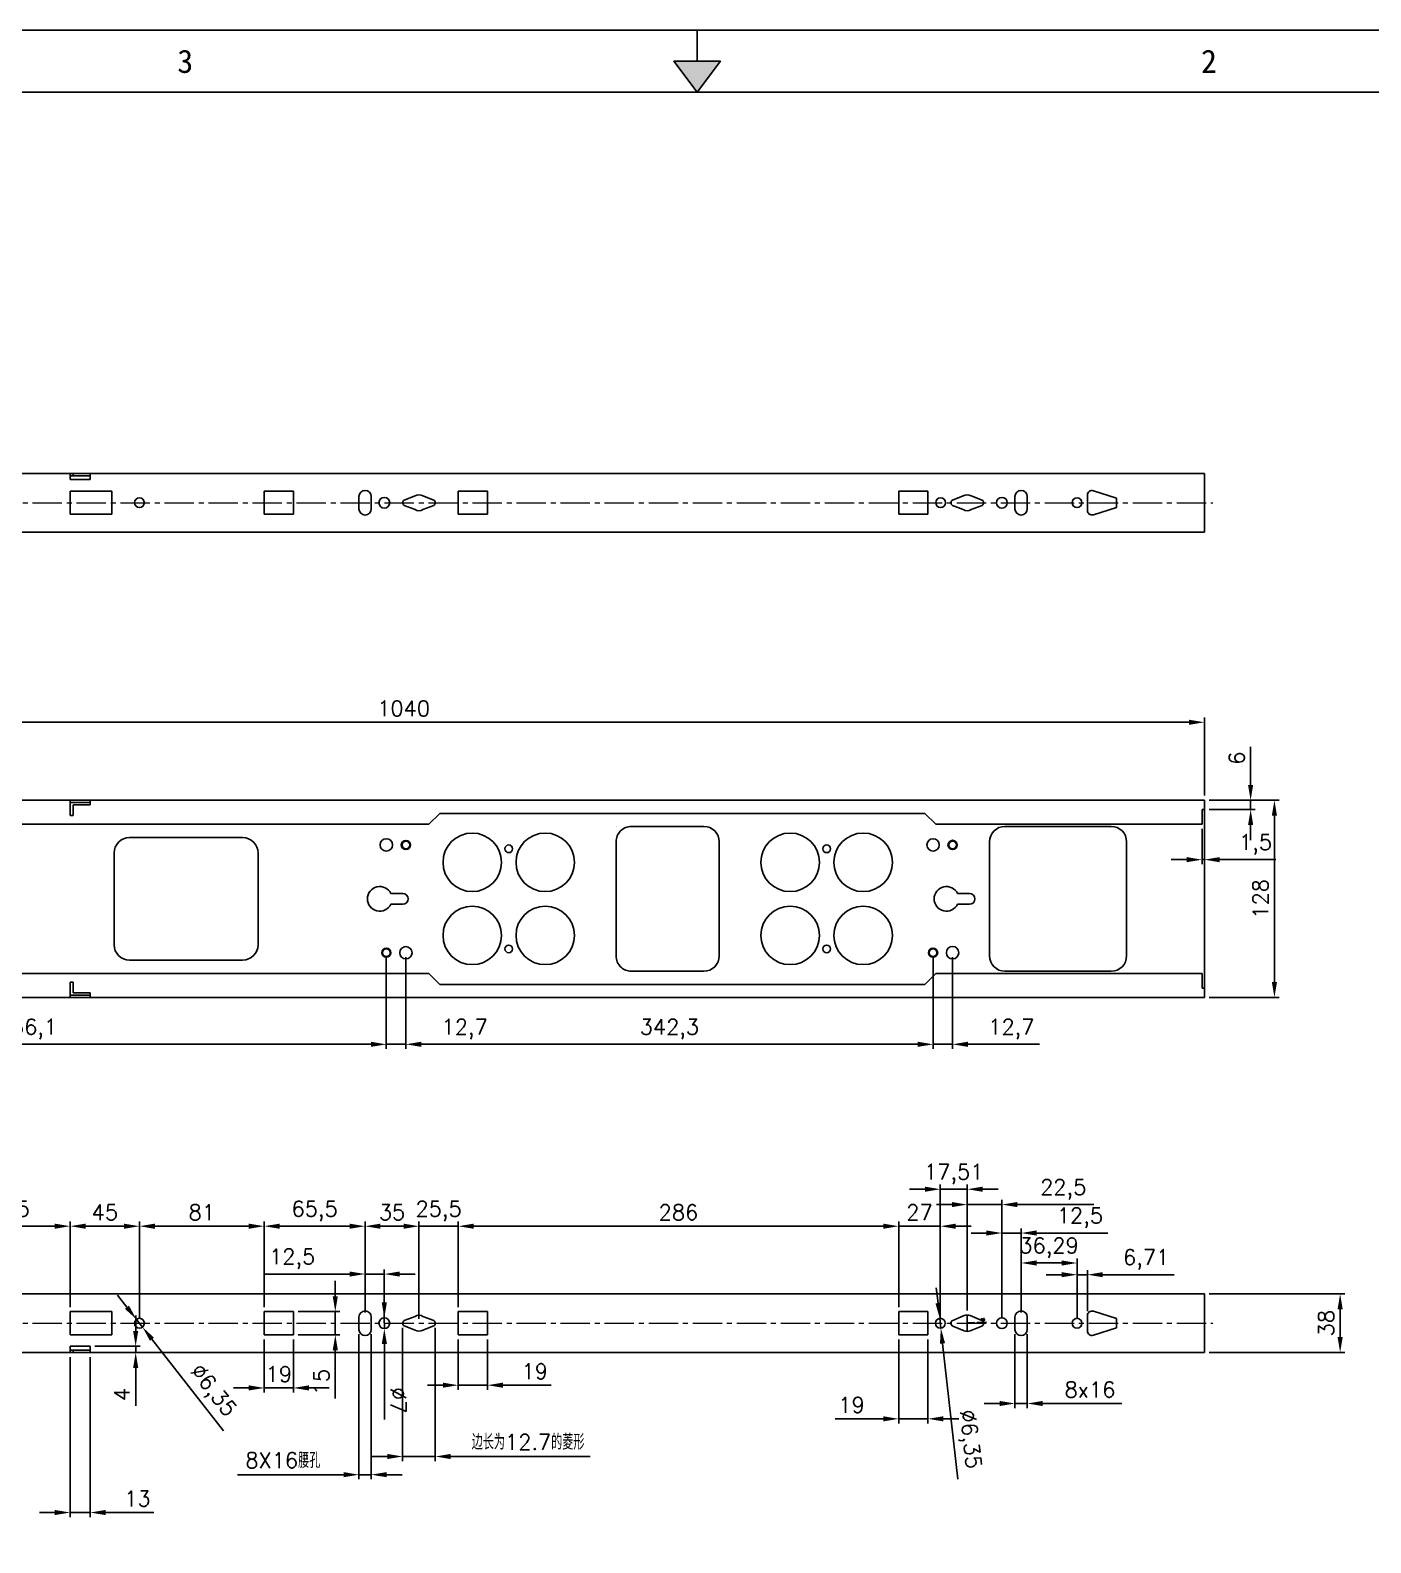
# Model space of a CAD drawing. Header units: millimetres. Extents: x 120943 to 145233, y 4425 to 40233.
# Drawn here: x 127700 to 128570, y 29718 to 30700 of the extents above; entities that cross this region are included whole.
import ezdxf
from ezdxf.enums import TextEntityAlignment as Align

# ---------------------------------------------------------------- set-up
doc = ezdxf.new("R2010")
doc.units = ezdxf.units.MM
doc.linetypes.add('CENTER2', pattern=[28.575, 19.05, -3.175, 3.175, -3.175])
doc.linetypes.add('DOT', pattern=[0.25, 0, -0.25])
doc.layers.add('cen', color=1, linetype='CENTER2', lineweight=9)
doc.layers.add('dim', color=2, linetype='Continuous', lineweight=9)
doc.layers.add('print', color=30, linetype='Continuous')
doc.layers.add('yellow', color=2, linetype='Continuous')
doc.styles.add('Dartop', font='SIMFANG.TTF')
doc.styles.get("Standard").update_dxf_attribs({"font": 'txt', "bigfont": 'gbcbig.shx'})
doc.dimstyles.new('0.25small', dxfattribs={"dimtxt": 1.5, "dimasz": 1.5, "dimexe": 1, "dimexo": 1, "dimgap": 1, "dimtad": 1, "dimtxsty": 'Standard', "dimcen": 2.5, "dimadec": 0, "dimazin": 0, "dimtfac": 1, "dimtmove": 0, "dimatfit": 3, "dimfxl": 1, "dimarcsym": 0})
doc.dimstyles.new('2-small', dxfattribs={"dimtxt": 10, "dimasz": 10, "dimexe": 3, "dimexo": 3, "dimgap": 4, "dimtad": 1, "dimtxsty": 'Standard', "dimcen": 5, "dimazin": 0, "dimtfac": 1, "dimtmove": 0, "dimatfit": 3, "dimfxl": 1, "dimarcsym": 0})

# ---------------------------------------------------------------- blocks, each defined once
blk = doc.blocks.new('*U528')
at = {"color": 254, "linetype": 'Continuous'}
for points in [[(17, 21.667), (17.188, 21.75), (16.812, 21.75)], [(17, 21.667), (16.812, 21.75), (17, 21.5)], [(17, 21.667), (17, 21.5), (17.188, 21.75)]]:
    blk.add_solid(points, dxfattribs=at)
blk = doc.blocks.new('*D1269')
at = {"layer": 'Defpoints', "color": 0}
for p in [(128462.05, 30250.92), (127422.05, 30200.31), (128462.05, 30200.31)]:
    blk.add_point(p, dxfattribs=at)
at = {"layer": 'dim', "color": 0, "lineweight": -2}
for p, q in [((127422.05, 30203.31), (127422.05, 30253.92)), ((127432.05, 30250.92), (128452.05, 30250.92)), ((128462.05, 30203.31), (128462.05, 30253.92))]:
    blk.add_line(p, q, dxfattribs=at)
at = {"layer": 'dim', "color": 0}
for points in [[(127432.05, 30252.58), (127432.05, 30249.25), (127422.05, 30250.92)], [(128452.05, 30252.58), (128452.05, 30249.25), (128462.05, 30250.92)]]:
    blk.add_solid(points, dxfattribs=at)
at = {"layer": 'dim', "color": 0, "insert": (127942.05, 30259.92), "char_height": 10, "attachment_point": 5}
blk.add_mtext('1040', dxfattribs=at)
blk = doc.blocks.new('*D1270')
at = {"layer": 'Defpoints', "color": 0}
for p in [(128462.05, 30200.31), (128462.05, 30072.31), (128507.51, 30072.31)]:
    blk.add_point(p, dxfattribs=at)
at = {"layer": 'dim', "color": 0, "lineweight": -2}
for p, q in [((128465.05, 30200.31), (128510.51, 30200.31)), ((128507.51, 30190.31), (128507.51, 30082.31)), ((128465.05, 30072.31), (128510.51, 30072.31))]:
    blk.add_line(p, q, dxfattribs=at)
at = {"layer": 'dim', "color": 0}
for points in [[(128505.85, 30190.31), (128509.18, 30190.31), (128507.51, 30200.31)], [(128505.85, 30082.31), (128509.18, 30082.31), (128507.51, 30072.31)]]:
    blk.add_solid(points, dxfattribs=at)
at = {"layer": 'dim', "color": 0, "insert": (128498.51, 30136.31), "char_height": 10, "attachment_point": 5, "rotation": 90}
blk.add_mtext('128', dxfattribs=at)
blk = doc.blocks.new('*D1271')
at = {"layer": 'Defpoints', "color": 0}
for p in [(128462.05, 29879.88), (128462.05, 29841.88), (128550.19, 29841.88)]:
    blk.add_point(p, dxfattribs=at)
at = {"layer": 'dim', "color": 0, "lineweight": -2}
for p, q in [((128465.05, 29879.88), (128553.19, 29879.88)), ((128550.19, 29869.88), (128550.19, 29851.88)), ((128465.05, 29841.88), (128553.19, 29841.88))]:
    blk.add_line(p, q, dxfattribs=at)
at = {"layer": 'dim', "color": 0}
for points in [[(128548.52, 29869.88), (128551.85, 29869.88), (128550.19, 29879.88)], [(128548.52, 29851.88), (128551.85, 29851.88), (128550.19, 29841.88)]]:
    blk.add_solid(points, dxfattribs=at)
at = {"layer": 'dim', "color": 0, "insert": (128541.19, 29860.88), "char_height": 10, "attachment_point": 5, "rotation": 90}
blk.add_mtext('38', dxfattribs=at)
blk = doc.blocks.new('*D1291')
at = {"layer": 'Defpoints', "color": 0}
for p in [(127725.55, 29923.84), (127643.05, 29866.2), (127725.55, 29868.38)]:
    blk.add_point(p, dxfattribs=at)
at = {"layer": 'dim', "color": 0, "lineweight": -2}
for p, q in [((127643.05, 29869.2), (127643.05, 29926.84)), ((127653.05, 29923.84), (127715.55, 29923.84)), ((127725.55, 29871.38), (127725.55, 29926.84))]:
    blk.add_line(p, q, dxfattribs=at)
at = {"layer": 'dim', "color": 0}
for points in [[(127653.05, 29925.5), (127653.05, 29922.17), (127643.05, 29923.84)], [(127715.55, 29925.5), (127715.55, 29922.17), (127725.55, 29923.84)]]:
    blk.add_solid(points, dxfattribs=at)
at = {"layer": 'dim', "color": 0, "insert": (127684.3, 29933.67), "char_height": 10, "attachment_point": 5}
blk.add_mtext('82,5', dxfattribs=at)
blk = doc.blocks.new('*D1294')
at = {"layer": 'Defpoints', "color": 0}
for p in [(127770.55, 29923.84), (127725.55, 29868.38), (127770.55, 29860.88)]:
    blk.add_point(p, dxfattribs=at)
at = {"layer": 'dim', "color": 0, "lineweight": -2}
for p, q in [((127725.55, 29871.38), (127725.55, 29926.84)), ((127735.55, 29923.84), (127760.55, 29923.84)), ((127770.55, 29863.88), (127770.55, 29926.84))]:
    blk.add_line(p, q, dxfattribs=at)
at = {"layer": 'dim', "color": 0}
for points in [[(127735.55, 29925.5), (127735.55, 29922.17), (127725.55, 29923.84)], [(127760.55, 29925.5), (127760.55, 29922.17), (127770.55, 29923.84)]]:
    blk.add_solid(points, dxfattribs=at)
at = {"layer": 'dim', "color": 0, "insert": (127748.05, 29932.84), "char_height": 10, "attachment_point": 5}
blk.add_mtext('45', dxfattribs=at)
blk = doc.blocks.new('*D1295')
at = {"layer": 'Defpoints', "color": 0}
for p in [(127851.55, 29923.84), (127851.55, 29868.38), (127770.55, 29860.88)]:
    blk.add_point(p, dxfattribs=at)
at = {"layer": 'dim', "color": 0, "lineweight": -2}
for p, q in [((127770.55, 29863.88), (127770.55, 29926.84)), ((127780.55, 29923.84), (127841.55, 29923.84)), ((127851.55, 29871.38), (127851.55, 29926.84))]:
    blk.add_line(p, q, dxfattribs=at)
at = {"layer": 'dim', "color": 0}
for points in [[(127780.55, 29925.5), (127780.55, 29922.17), (127770.55, 29923.84)], [(127841.55, 29925.5), (127841.55, 29922.17), (127851.55, 29923.84)]]:
    blk.add_solid(points, dxfattribs=at)
at = {"layer": 'dim', "color": 0, "insert": (127811.05, 29932.84), "char_height": 10, "attachment_point": 5}
blk.add_mtext('81', dxfattribs=at)
blk = doc.blocks.new('*D1296')
at = {"layer": 'Defpoints', "color": 0}
for p in [(127725.55, 29841.88), (127738.55, 29841.88), (127738.55, 29738)]:
    blk.add_point(p, dxfattribs=at)
at = {"layer": 'dim', "color": 0, "lineweight": -2}
for p, q in [((127725.55, 29838.88), (127725.55, 29735)), ((127738.55, 29838.88), (127738.55, 29735)), ((127715.55, 29738), (127705.55, 29738)), ((127725.55, 29738), (127738.55, 29738)), ((127748.55, 29738), (127779.89, 29738))]:
    blk.add_line(p, q, dxfattribs=at)
at = {"layer": 'dim', "color": 0}
for points in [[(127715.55, 29739.67), (127715.55, 29736.33), (127725.55, 29738)], [(127748.55, 29739.67), (127748.55, 29736.33), (127738.55, 29738)]]:
    blk.add_solid(points, dxfattribs=at)
at = {"layer": 'dim', "color": 0, "insert": (127769.22, 29747), "char_height": 10, "attachment_point": 5}
blk.add_mtext('13', dxfattribs=at)
blk = doc.blocks.new('*D1297')
at = {"layer": 'Defpoints', "color": 0}
for p in [(127738.55, 29845.88), (127738.55, 29841.88), (127768.1, 29841.88)]:
    blk.add_point(p, dxfattribs=at)
at = {"layer": 'dim', "color": 0, "lineweight": -2}
for p, q in [((127768.1, 29855.88), (127768.1, 29865.88)), ((127741.55, 29845.88), (127771.1, 29845.88)), ((127768.1, 29845.88), (127768.1, 29841.88)), ((127741.55, 29841.88), (127771.1, 29841.88)), ((127768.1, 29831.88), (127768.1, 29807.21))]:
    blk.add_line(p, q, dxfattribs=at)
at = {"layer": 'dim', "color": 0}
for points in [[(127766.43, 29855.88), (127769.76, 29855.88), (127768.1, 29845.88)], [(127766.43, 29831.88), (127769.76, 29831.88), (127768.1, 29841.88)]]:
    blk.add_solid(points, dxfattribs=at)
at = {"layer": 'dim', "color": 0, "insert": (127759.1, 29814.54), "char_height": 10, "attachment_point": 5, "rotation": 90}
blk.add_mtext('4', dxfattribs=at)
blk = doc.blocks.new('*D1298')
at = {"layer": 'Defpoints', "color": 0}
for p in [(127768.6, 29863.38), (127772.51, 29858.38)]:
    blk.add_point(p, dxfattribs=at)
at = {"layer": 'dim', "color": 0, "lineweight": -2}
for p, q in [((127762.43, 29871.25), (127756.27, 29879.12)), ((127768.6, 29863.38), (127772.51, 29858.38)), ((127825.21, 29791.06), (127778.68, 29850.5))]:
    blk.add_line(p, q, dxfattribs=at)
at = {"layer": 'dim', "color": 0}
for points in [[(127763.75, 29872.28), (127761.12, 29870.22), (127768.6, 29863.38)], [(127779.99, 29851.53), (127777.36, 29849.48), (127772.51, 29858.38)]]:
    blk.add_solid(points, dxfattribs=at)
at = {"layer": 'dim', "color": 0, "insert": (127817.65, 29816.67), "char_height": 10, "attachment_point": 5, "rotation": 308.05506}
blk.add_mtext('∅6,35', dxfattribs=at)
blk = doc.blocks.new('*D1299')
at = {"layer": 'Defpoints', "color": 0}
for p in [(127917.05, 29923.84), (127851.55, 29868.38), (127917.05, 29864.88)]:
    blk.add_point(p, dxfattribs=at)
at = {"layer": 'dim', "color": 0, "lineweight": -2}
for p, q in [((127851.55, 29871.38), (127851.55, 29926.84)), ((127861.55, 29923.84), (127907.05, 29923.84)), ((127917.05, 29867.88), (127917.05, 29926.84))]:
    blk.add_line(p, q, dxfattribs=at)
at = {"layer": 'dim', "color": 0}
for points in [[(127861.55, 29925.5), (127861.55, 29922.17), (127851.55, 29923.84)], [(127907.05, 29925.5), (127907.05, 29922.17), (127917.05, 29923.84)]]:
    blk.add_solid(points, dxfattribs=at)
at = {"layer": 'dim', "color": 0, "insert": (127884.3, 29933.67), "char_height": 10, "attachment_point": 5}
blk.add_mtext('65,5', dxfattribs=at)
blk = doc.blocks.new('*D1300')
at = {"layer": 'Defpoints', "color": 0}
for p in [(127929.55, 29892.8), (127917.05, 29864.88), (127929.55, 29860.88)]:
    blk.add_point(p, dxfattribs=at)
at = {"layer": 'dim', "color": 0, "lineweight": -2}
for p, q in [((127907.05, 29892.8), (127851.55, 29892.8)), ((127917.05, 29867.88), (127917.05, 29895.8)), ((127929.55, 29892.8), (127917.05, 29892.8)), ((127929.55, 29863.88), (127929.55, 29895.8)), ((127939.55, 29892.8), (127949.55, 29892.8))]:
    blk.add_line(p, q, dxfattribs=at)
at = {"layer": 'dim', "color": 0}
for points in [[(127907.05, 29894.46), (127907.05, 29891.13), (127917.05, 29892.8)], [(127939.55, 29894.46), (127939.55, 29891.13), (127929.55, 29892.8)]]:
    blk.add_solid(points, dxfattribs=at)
at = {"layer": 'dim', "color": 0, "insert": (127869.72, 29902.63), "char_height": 10, "attachment_point": 5}
blk.add_mtext('12,5', dxfattribs=at)
blk = doc.blocks.new('*D1301')
at = {"layer": 'Defpoints', "color": 0}
for p in [(127851.55, 29853.38), (127870.55, 29853.38), (127870.55, 29818.87)]:
    blk.add_point(p, dxfattribs=at)
at = {"layer": 'dim', "color": 0, "lineweight": -2}
for p, q in [((127851.55, 29850.38), (127851.55, 29815.87)), ((127870.55, 29850.38), (127870.55, 29815.87)), ((127841.55, 29818.87), (127831.55, 29818.87)), ((127851.55, 29818.87), (127870.55, 29818.87)), ((127880.55, 29818.87), (127890.55, 29818.87))]:
    blk.add_line(p, q, dxfattribs=at)
at = {"layer": 'dim', "color": 0}
for points in [[(127841.55, 29820.54), (127841.55, 29817.21), (127851.55, 29818.87)], [(127880.55, 29820.54), (127880.55, 29817.21), (127870.55, 29818.87)]]:
    blk.add_solid(points, dxfattribs=at)
at = {"layer": 'dim', "color": 0, "insert": (127861.05, 29827.87), "char_height": 10, "attachment_point": 5}
blk.add_mtext('19', dxfattribs=at)
blk = doc.blocks.new('*D1302')
at = {"layer": 'Defpoints', "color": 0}
for p in [(127870.55, 29868.38), (127870.55, 29853.38), (127897.72, 29853.38)]:
    blk.add_point(p, dxfattribs=at)
at = {"layer": 'dim', "color": 0, "lineweight": -2}
for p, q in [((127897.72, 29878.38), (127897.72, 29888.38)), ((127873.55, 29868.38), (127900.72, 29868.38)), ((127897.72, 29868.38), (127897.72, 29853.38)), ((127873.55, 29853.38), (127900.72, 29853.38)), ((127897.72, 29843.38), (127897.72, 29812.04))]:
    blk.add_line(p, q, dxfattribs=at)
at = {"layer": 'dim', "color": 0}
for points in [[(127896.05, 29878.38), (127899.38, 29878.38), (127897.72, 29868.38)], [(127896.05, 29843.38), (127899.38, 29843.38), (127897.72, 29853.38)]]:
    blk.add_solid(points, dxfattribs=at)
at = {"layer": 'dim', "color": 0, "insert": (127888.72, 29822.71), "char_height": 10, "attachment_point": 5, "rotation": 90}
blk.add_mtext('15', dxfattribs=at)
blk = doc.blocks.new('*D1303')
at = {"layer": 'Defpoints', "color": 0}
for p in [(127913.05, 29856.88), (127921.05, 29856.88), (127913.05, 29762.57)]:
    blk.add_point(p, dxfattribs=at)
at = {"layer": 'dim', "color": 0, "lineweight": -2}
for p, q in [((127913.05, 29853.88), (127913.05, 29759.57)), ((127921.05, 29853.88), (127921.05, 29759.57)), ((127903.05, 29762.57), (127834.27, 29762.57)), ((127921.05, 29762.57), (127913.05, 29762.57)), ((127931.05, 29762.57), (127941.05, 29762.57))]:
    blk.add_line(p, q, dxfattribs=at)
at = {"layer": 'dim', "color": 0}
for points in [[(127903.05, 29764.24), (127903.05, 29760.91), (127913.05, 29762.57)], [(127931.05, 29764.24), (127931.05, 29760.91), (127921.05, 29762.57)]]:
    blk.add_solid(points, dxfattribs=at)
at = {"layer": 'dim', "color": 0, "insert": (127863.66, 29771.9), "char_height": 10, "attachment_point": 5}
blk.add_mtext('8X16腰孔', dxfattribs=at)
blk = doc.blocks.new('*D1304')
at = {"layer": 'Defpoints', "color": 0}
for p in [(127929.55, 29864.38), (127929.56, 29857.38)]:
    blk.add_point(p, dxfattribs=at)
at = {"layer": 'dim', "color": 0, "lineweight": -2}
for p, q in [((127929.53, 29874.38), (127929.52, 29884.38)), ((127929.55, 29864.38), (127929.56, 29857.38)), ((127929.66, 29798.49), (127929.58, 29847.38))]:
    blk.add_line(p, q, dxfattribs=at)
at = {"layer": 'dim', "color": 0}
for points in [[(127931.2, 29874.38), (127927.87, 29874.37), (127929.55, 29864.38)], [(127931.24, 29847.38), (127927.91, 29847.37), (127929.56, 29857.38)]]:
    blk.add_solid(points, dxfattribs=at)
at = {"layer": 'dim', "color": 0, "insert": (127938.64, 29810.84), "char_height": 10, "attachment_point": 5, "rotation": 270.09646}
blk.add_mtext('∅7', dxfattribs=at)
blk = doc.blocks.new('*D1305')
at = {"layer": 'Defpoints', "color": 0}
for p in [(127952.05, 29923.84), (127917.05, 29867.88), (127952.05, 29860.71)]:
    blk.add_point(p, dxfattribs=at)
at = {"layer": 'dim', "color": 0, "lineweight": -2}
for p, q in [((127917.05, 29870.88), (127917.05, 29926.84)), ((127927.05, 29923.84), (127942.05, 29923.84)), ((127952.05, 29863.71), (127952.05, 29926.84))]:
    blk.add_line(p, q, dxfattribs=at)
at = {"layer": 'dim', "color": 0}
for points in [[(127927.05, 29925.5), (127927.05, 29922.17), (127917.05, 29923.84)], [(127942.05, 29925.5), (127942.05, 29922.17), (127952.05, 29923.84)]]:
    blk.add_solid(points, dxfattribs=at)
at = {"layer": 'dim', "color": 0, "insert": (127934.55, 29932.84), "char_height": 10, "attachment_point": 5}
blk.add_mtext('35', dxfattribs=at)
blk = doc.blocks.new('*D1306')
at = {"layer": 'Defpoints', "color": 0}
for p in [(127941.44, 29860.88), (127962.67, 29860.88), (127962.67, 29774.37)]:
    blk.add_point(p, dxfattribs=at)
at = {"layer": 'dim', "color": 0, "lineweight": -2}
for p, q in [((127941.44, 29857.88), (127941.44, 29771.37)), ((127962.67, 29857.88), (127962.67, 29771.37)), ((127931.44, 29774.37), (127921.44, 29774.37)), ((127941.44, 29774.37), (127962.67, 29774.37)), ((127972.67, 29774.37), (128063.13, 29774.37))]:
    blk.add_line(p, q, dxfattribs=at)
at = {"layer": 'dim', "color": 0}
for points in [[(127931.44, 29776.03), (127931.44, 29772.7), (127941.44, 29774.37)], [(127972.67, 29776.03), (127972.67, 29772.7), (127962.67, 29774.37)]]:
    blk.add_solid(points, dxfattribs=at)
at = {"layer": 'dim', "color": 0, "insert": (128022.9, 29783.75), "char_height": 10, "attachment_point": 5}
blk.add_mtext('边长为12.7的菱形', dxfattribs=at)
blk = doc.blocks.new('*D1307')
at = {"layer": 'Defpoints', "color": 0}
for p in [(127977.55, 29923.84), (127952.05, 29863.71), (127977.55, 29868.38)]:
    blk.add_point(p, dxfattribs=at)
at = {"layer": 'dim', "color": 0, "lineweight": -2}
for p, q in [((127942.05, 29923.84), (127932.05, 29923.84)), ((127952.05, 29866.71), (127952.05, 29926.84)), ((127952.05, 29923.84), (127977.55, 29923.84)), ((127977.55, 29871.38), (127977.55, 29926.84)), ((127987.55, 29923.84), (127997.55, 29923.84))]:
    blk.add_line(p, q, dxfattribs=at)
at = {"layer": 'dim', "color": 0}
for points in [[(127942.05, 29925.5), (127942.05, 29922.17), (127952.05, 29923.84)], [(127987.55, 29925.5), (127987.55, 29922.17), (127977.55, 29923.84)]]:
    blk.add_solid(points, dxfattribs=at)
at = {"layer": 'dim', "color": 0, "insert": (127964.8, 29933.67), "char_height": 10, "attachment_point": 5}
blk.add_mtext('25,5', dxfattribs=at)
blk = doc.blocks.new('*D1308')
at = {"layer": 'Defpoints', "color": 0}
for p in [(127977.55, 29853.38), (127996.55, 29853.38), (127996.55, 29820.66)]:
    blk.add_point(p, dxfattribs=at)
at = {"layer": 'dim', "color": 0, "lineweight": -2}
for p, q in [((127977.55, 29850.38), (127977.55, 29817.66)), ((127996.55, 29850.38), (127996.55, 29817.66)), ((127967.55, 29820.66), (127957.55, 29820.66)), ((127977.55, 29820.66), (127996.55, 29820.66)), ((128006.55, 29820.66), (128037.89, 29820.66))]:
    blk.add_line(p, q, dxfattribs=at)
at = {"layer": 'dim', "color": 0}
for points in [[(127967.55, 29822.32), (127967.55, 29818.99), (127977.55, 29820.66)], [(128006.55, 29822.32), (128006.55, 29818.99), (127996.55, 29820.66)]]:
    blk.add_solid(points, dxfattribs=at)
at = {"layer": 'dim', "color": 0, "insert": (128027.22, 29829.66), "char_height": 10, "attachment_point": 5}
blk.add_mtext('19', dxfattribs=at)
blk = doc.blocks.new('*D1309')
at = {"layer": 'Defpoints', "color": 0}
for p in [(128263.55, 29923.84), (127977.55, 29868.38), (128263.55, 29868.38)]:
    blk.add_point(p, dxfattribs=at)
at = {"layer": 'dim', "color": 0, "lineweight": -2}
for p, q in [((127977.55, 29871.38), (127977.55, 29926.84)), ((127987.55, 29923.84), (128253.55, 29923.84)), ((128263.55, 29871.38), (128263.55, 29926.84))]:
    blk.add_line(p, q, dxfattribs=at)
at = {"layer": 'dim', "color": 0}
for points in [[(127987.55, 29925.5), (127987.55, 29922.17), (127977.55, 29923.84)], [(128253.55, 29925.5), (128253.55, 29922.17), (128263.55, 29923.84)]]:
    blk.add_solid(points, dxfattribs=at)
at = {"layer": 'dim', "color": 0, "insert": (128120.55, 29932.84), "char_height": 10, "attachment_point": 5}
blk.add_mtext('286', dxfattribs=at)
blk = doc.blocks.new('*D1310')
at = {"layer": 'Defpoints', "color": 0}
for p in [(128290.55, 29923.84), (128263.55, 29868.38), (128290.55, 29860.88)]:
    blk.add_point(p, dxfattribs=at)
at = {"layer": 'dim', "color": 0, "lineweight": -2}
for p, q in [((128253.55, 29923.84), (128243.55, 29923.84)), ((128263.55, 29871.38), (128263.55, 29926.84)), ((128263.55, 29923.84), (128290.55, 29923.84)), ((128290.55, 29863.88), (128290.55, 29926.84)), ((128300.55, 29923.84), (128310.55, 29923.84))]:
    blk.add_line(p, q, dxfattribs=at)
at = {"layer": 'dim', "color": 0}
for points in [[(128253.55, 29925.5), (128253.55, 29922.17), (128263.55, 29923.84)], [(128300.55, 29925.5), (128300.55, 29922.17), (128290.55, 29923.84)]]:
    blk.add_solid(points, dxfattribs=at)
at = {"layer": 'dim', "color": 0, "insert": (128277.05, 29932.84), "char_height": 10, "attachment_point": 5}
blk.add_mtext('27', dxfattribs=at)
blk = doc.blocks.new('*D1311')
at = {"layer": 'Defpoints', "color": 0}
for p in [(128308.05, 29947.85), (128308.05, 29866.05), (128290.55, 29860.88)]:
    blk.add_point(p, dxfattribs=at)
at = {"layer": 'dim', "color": 0, "lineweight": -2}
for p, q in [((128280.55, 29947.85), (128270.55, 29947.85)), ((128290.55, 29863.88), (128290.55, 29950.85)), ((128290.55, 29947.85), (128308.05, 29947.85)), ((128308.05, 29869.05), (128308.05, 29950.85)), ((128318.05, 29947.85), (128328.05, 29947.85))]:
    blk.add_line(p, q, dxfattribs=at)
at = {"layer": 'dim', "color": 0}
for points in [[(128280.55, 29949.52), (128280.55, 29946.18), (128290.55, 29947.85)], [(128318.05, 29949.52), (128318.05, 29946.18), (128308.05, 29947.85)]]:
    blk.add_solid(points, dxfattribs=at)
at = {"layer": 'dim', "color": 0, "insert": (128299.3, 29957.68), "char_height": 10, "attachment_point": 5}
blk.add_mtext('17,51', dxfattribs=at)
blk = doc.blocks.new('*D1312')
at = {"layer": 'Defpoints', "color": 0}
for p in [(128330.55, 29937.88), (128308.05, 29866.05), (128330.55, 29860.88)]:
    blk.add_point(p, dxfattribs=at)
at = {"layer": 'dim', "color": 0, "lineweight": -2}
for p, q in [((128298.05, 29937.88), (128288.05, 29937.88)), ((128308.05, 29869.05), (128308.05, 29940.88)), ((128308.05, 29937.88), (128330.55, 29937.88)), ((128330.55, 29863.88), (128330.55, 29940.88)), ((128340.55, 29937.88), (128390.22, 29937.88))]:
    blk.add_line(p, q, dxfattribs=at)
at = {"layer": 'dim', "color": 0}
for points in [[(128298.05, 29939.55), (128298.05, 29936.21), (128308.05, 29937.88)], [(128340.55, 29939.55), (128340.55, 29936.21), (128330.55, 29937.88)]]:
    blk.add_solid(points, dxfattribs=at)
at = {"layer": 'dim', "color": 0, "insert": (128370.39, 29947.71), "char_height": 10, "attachment_point": 5}
blk.add_mtext('22,5', dxfattribs=at)
blk = doc.blocks.new('*D1313')
at = {"layer": 'Defpoints', "color": 0}
for p in [(128343.05, 29919.42), (128343.05, 29864.88), (128330.55, 29860.88)]:
    blk.add_point(p, dxfattribs=at)
at = {"layer": 'dim', "color": 0, "lineweight": -2}
for p, q in [((128330.55, 29863.88), (128330.55, 29922.42)), ((128343.05, 29867.88), (128343.05, 29922.42)), ((128320.55, 29919.42), (128310.55, 29919.42)), ((128330.55, 29919.42), (128343.05, 29919.42)), ((128353.05, 29919.42), (128399.39, 29919.42))]:
    blk.add_line(p, q, dxfattribs=at)
at = {"layer": 'dim', "color": 0}
for points in [[(128320.55, 29921.09), (128320.55, 29917.76), (128330.55, 29919.42)], [(128353.05, 29921.09), (128353.05, 29917.76), (128343.05, 29919.42)]]:
    blk.add_solid(points, dxfattribs=at)
at = {"layer": 'dim', "color": 0, "insert": (128381.22, 29929.26), "char_height": 10, "attachment_point": 5}
blk.add_mtext('12,5', dxfattribs=at)
blk = doc.blocks.new('*D1314')
at = {"layer": 'Defpoints', "color": 0}
for p in [(128379.34, 29899.97), (128343.05, 29864.88), (128379.34, 29860.88)]:
    blk.add_point(p, dxfattribs=at)
at = {"layer": 'dim', "color": 0, "lineweight": -2}
for p, q in [((128343.05, 29867.88), (128343.05, 29902.97)), ((128379.34, 29863.88), (128379.34, 29902.97)), ((128353.05, 29899.97), (128369.34, 29899.97))]:
    blk.add_line(p, q, dxfattribs=at)
at = {"layer": 'dim', "color": 0}
for points in [[(128353.05, 29901.63), (128353.05, 29898.3), (128343.05, 29899.97)], [(128369.34, 29901.63), (128369.34, 29898.3), (128379.34, 29899.97)]]:
    blk.add_solid(points, dxfattribs=at)
at = {"layer": 'dim', "color": 0, "insert": (128361.2, 29909.8), "char_height": 10, "attachment_point": 5}
blk.add_mtext('36,29', dxfattribs=at)
blk = doc.blocks.new('*D1315')
at = {"layer": 'Defpoints', "color": 0}
for p in [(128386.05, 29892.37), (128386.05, 29865.78), (128379.34, 29860.88)]:
    blk.add_point(p, dxfattribs=at)
at = {"layer": 'dim', "color": 0, "lineweight": -2}
for p, q in [((128369.34, 29892.37), (128359.34, 29892.37)), ((128379.34, 29863.88), (128379.34, 29895.37)), ((128379.34, 29892.37), (128386.05, 29892.37)), ((128386.05, 29868.78), (128386.05, 29895.37)), ((128396.05, 29892.37), (128442.39, 29892.37))]:
    blk.add_line(p, q, dxfattribs=at)
at = {"layer": 'dim', "color": 0}
for points in [[(128369.34, 29894.04), (128369.34, 29890.71), (128379.34, 29892.37)], [(128396.05, 29894.04), (128396.05, 29890.71), (128386.05, 29892.37)]]:
    blk.add_solid(points, dxfattribs=at)
at = {"layer": 'dim', "color": 0, "insert": (128424.22, 29902.21), "char_height": 10, "attachment_point": 5}
blk.add_mtext('6,71', dxfattribs=at)
blk = doc.blocks.new('*D1316')
at = {"layer": 'Defpoints', "color": 0}
for p in [(128263.55, 29853.38), (128282.55, 29853.38), (128263.55, 29798.82)]:
    blk.add_point(p, dxfattribs=at)
at = {"layer": 'dim', "color": 0, "lineweight": -2}
for p, q in [((128263.55, 29850.38), (128263.55, 29795.82)), ((128282.55, 29850.38), (128282.55, 29795.82)), ((128253.55, 29798.82), (128222.22, 29798.82)), ((128282.55, 29798.82), (128263.55, 29798.82)), ((128292.55, 29798.82), (128302.55, 29798.82))]:
    blk.add_line(p, q, dxfattribs=at)
at = {"layer": 'dim', "color": 0}
for points in [[(128253.55, 29800.49), (128253.55, 29797.16), (128263.55, 29798.82)], [(128292.55, 29800.49), (128292.55, 29797.16), (128282.55, 29798.82)]]:
    blk.add_solid(points, dxfattribs=at)
at = {"layer": 'dim', "color": 0, "insert": (128232.89, 29807.82), "char_height": 10, "attachment_point": 5}
blk.add_mtext('19', dxfattribs=at)
blk = doc.blocks.new('*D1317')
at = {"layer": 'Defpoints', "color": 0}
for p in [(128339.05, 29856.88), (128347.05, 29856.88), (128347.05, 29808.77)]:
    blk.add_point(p, dxfattribs=at)
at = {"layer": 'dim', "color": 0, "lineweight": -2}
for p, q in [((128339.05, 29853.88), (128339.05, 29805.77)), ((128347.05, 29853.88), (128347.05, 29805.77)), ((128329.05, 29808.77), (128319.05, 29808.77)), ((128339.05, 29808.77), (128347.05, 29808.77)), ((128357.05, 29808.77), (128408.39, 29808.77))]:
    blk.add_line(p, q, dxfattribs=at)
at = {"layer": 'dim', "color": 0}
for points in [[(128329.05, 29810.43), (128329.05, 29807.1), (128339.05, 29808.77)], [(128357.05, 29810.43), (128357.05, 29807.1), (128347.05, 29808.77)]]:
    blk.add_solid(points, dxfattribs=at)
at = {"layer": 'dim', "color": 0, "insert": (128387.72, 29817.77), "char_height": 10, "attachment_point": 5}
blk.add_mtext('8x16', dxfattribs=at)
blk = doc.blocks.new('*D1318')
at = {"layer": 'Defpoints', "color": 0}
for p in [(128290.2, 29864.03), (128290.9, 29857.72)]:
    blk.add_point(p, dxfattribs=at)
at = {"layer": 'dim', "color": 0, "lineweight": -2}
for p, q in [((128289.08, 29873.97), (128287.97, 29883.91)), ((128290.2, 29864.03), (128290.9, 29857.72)), ((128301.87, 29759.7), (128292.02, 29847.78))]:
    blk.add_line(p, q, dxfattribs=at)
at = {"layer": 'dim', "color": 0}
for points in [[(128290.74, 29874.16), (128287.43, 29873.78), (128290.2, 29864.03)], [(128293.67, 29847.97), (128290.36, 29847.6), (128290.9, 29857.72)]]:
    blk.add_solid(points, dxfattribs=at)
at = {"layer": 'dim', "color": 0, "insert": (128308.88, 29785.48), "char_height": 10, "attachment_point": 5, "rotation": 276.3862}
blk.add_mtext('∅6,35', dxfattribs=at)
blk = doc.blocks.new('*D1332')
at = {"layer": 'Defpoints', "color": 0}
for p in [(127464.75, 30101.38), (127930.85, 30101.36), (127930.85, 30041.9)]:
    blk.add_point(p, dxfattribs=at)
at = {"layer": 'dim', "color": 0, "lineweight": -2}
for p, q in [((127464.75, 30098.38), (127464.75, 30038.9)), ((127930.85, 30098.36), (127930.85, 30038.9)), ((127474.75, 30041.9), (127920.85, 30041.9))]:
    blk.add_line(p, q, dxfattribs=at)
at = {"layer": 'dim', "color": 0}
for points in [[(127474.75, 30043.57), (127474.75, 30040.24), (127464.75, 30041.9)], [(127920.85, 30043.57), (127920.85, 30040.24), (127930.85, 30041.9)]]:
    blk.add_solid(points, dxfattribs=at)
at = {"layer": 'dim', "color": 0, "insert": (127697.8, 30051.74), "char_height": 10, "attachment_point": 5}
blk.add_mtext('466,1', dxfattribs=at)
blk = doc.blocks.new('*D1333')
at = {"layer": 'Defpoints', "color": 0}
for p in [(127930.85, 30101.36), (127943.55, 30101.36), (127943.55, 30041.9)]:
    blk.add_point(p, dxfattribs=at)
at = {"layer": 'dim', "color": 0, "lineweight": -2}
for p, q in [((127930.85, 30098.36), (127930.85, 30038.9)), ((127943.55, 30098.36), (127943.55, 30038.9)), ((127920.85, 30041.9), (127910.85, 30041.9)), ((127930.85, 30041.9), (127943.55, 30041.9)), ((127953.55, 30041.9), (127999.89, 30041.9))]:
    blk.add_line(p, q, dxfattribs=at)
at = {"layer": 'dim', "color": 0}
for points in [[(127920.85, 30043.57), (127920.85, 30040.24), (127930.85, 30041.9)], [(127953.55, 30043.57), (127953.55, 30040.24), (127943.55, 30041.9)]]:
    blk.add_solid(points, dxfattribs=at)
at = {"layer": 'dim', "color": 0, "insert": (127981.72, 30051.74), "char_height": 10, "attachment_point": 5}
blk.add_mtext('12,7', dxfattribs=at)
blk = doc.blocks.new('*D1334')
at = {"layer": 'Defpoints', "color": 0}
for p in [(127943.55, 30101.36), (128285.85, 30101.38), (128285.85, 30041.9)]:
    blk.add_point(p, dxfattribs=at)
at = {"layer": 'dim', "color": 0, "lineweight": -2}
for p, q in [((127943.55, 30098.36), (127943.55, 30038.9)), ((128285.85, 30098.38), (128285.85, 30038.9)), ((127953.55, 30041.9), (128275.85, 30041.9))]:
    blk.add_line(p, q, dxfattribs=at)
at = {"layer": 'dim', "color": 0}
for points in [[(127953.55, 30043.57), (127953.55, 30040.24), (127943.55, 30041.9)], [(128275.85, 30043.57), (128275.85, 30040.24), (128285.85, 30041.9)]]:
    blk.add_solid(points, dxfattribs=at)
at = {"layer": 'dim', "color": 0, "insert": (128114.7, 30051.74), "char_height": 10, "attachment_point": 5}
blk.add_mtext('342,3', dxfattribs=at)
blk = doc.blocks.new('*D1335')
at = {"layer": 'Defpoints', "color": 0}
for p in [(128285.85, 30101.38), (128298.55, 30101.38), (128298.55, 30041.9)]:
    blk.add_point(p, dxfattribs=at)
at = {"layer": 'dim', "color": 0, "lineweight": -2}
for p, q in [((128285.85, 30098.38), (128285.85, 30038.9)), ((128298.55, 30098.38), (128298.55, 30038.9)), ((128275.85, 30041.9), (128265.85, 30041.9)), ((128285.85, 30041.9), (128298.55, 30041.9)), ((128308.55, 30041.9), (128354.89, 30041.9))]:
    blk.add_line(p, q, dxfattribs=at)
at = {"layer": 'dim', "color": 0}
for points in [[(128275.85, 30043.57), (128275.85, 30040.24), (128285.85, 30041.9)], [(128308.55, 30043.57), (128308.55, 30040.24), (128298.55, 30041.9)]]:
    blk.add_solid(points, dxfattribs=at)
at = {"layer": 'dim', "color": 0, "insert": (128336.72, 30051.74), "char_height": 10, "attachment_point": 5}
blk.add_mtext('12,7', dxfattribs=at)
blk = doc.blocks.new('*D1336')
at = {"layer": 'Defpoints', "color": 0}
for p in [(128462.05, 30200.31), (128492.06, 30200.31), (128462.05, 30194.31)]:
    blk.add_point(p, dxfattribs=at)
at = {"layer": 'dim', "color": 0, "lineweight": -2}
for p, q in [((128492.06, 30210.31), (128492.06, 30234.97)), ((128465.05, 30200.31), (128495.06, 30200.31)), ((128492.06, 30194.31), (128492.06, 30200.31)), ((128465.05, 30194.31), (128495.06, 30194.31)), ((128492.06, 30184.31), (128492.06, 30174.31))]:
    blk.add_line(p, q, dxfattribs=at)
at = {"layer": 'dim', "color": 0}
for points in [[(128490.39, 30210.31), (128493.72, 30210.31), (128492.06, 30200.31)], [(128490.39, 30184.31), (128493.72, 30184.31), (128492.06, 30194.31)]]:
    blk.add_solid(points, dxfattribs=at)
at = {"layer": 'dim', "color": 0, "insert": (128483.06, 30227.64), "char_height": 10, "attachment_point": 5, "rotation": 90}
blk.add_mtext('6', dxfattribs=at)
blk = doc.blocks.new('*D1337')
at = {"layer": 'Defpoints', "color": 0}
for p in [(128462.05, 30194.31), (128460.55, 30184.81), (128462.05, 30161.75)]:
    blk.add_point(p, dxfattribs=at)
at = {"layer": 'dim', "color": 0, "lineweight": -2}
for p, q in [((128462.05, 30191.31), (128462.05, 30158.75)), ((128460.55, 30181.81), (128460.55, 30158.75)), ((128450.55, 30161.75), (128440.55, 30161.75)), ((128460.55, 30161.75), (128462.05, 30161.75)), ((128472.05, 30161.75), (128508.39, 30161.75))]:
    blk.add_line(p, q, dxfattribs=at)
at = {"layer": 'dim', "color": 0}
for points in [[(128450.55, 30163.42), (128450.55, 30160.08), (128460.55, 30161.75)], [(128472.05, 30163.42), (128472.05, 30160.08), (128462.05, 30161.75)]]:
    blk.add_solid(points, dxfattribs=at)
at = {"layer": 'dim', "color": 0, "insert": (128495.22, 30171.58), "char_height": 10, "attachment_point": 5}
blk.add_mtext('1,5', dxfattribs=at)
blk = doc.blocks.new('*D1121')
at = {"layer": 'Defpoints', "color": 0}
for p in [(128308.05, 29861.05), (128313.05, 29861.24)]:
    blk.add_point(p, dxfattribs=at)
at = {"layer": 'yellow', "color": 0, "lineweight": -2}
for p, q in [((128308.05, 29861.05), (128313.05, 29861.24)), ((128320.55, 29861.53), (128314.55, 29861.3))]:
    blk.add_line(p, q, dxfattribs=at)
at = {"layer": 'yellow', "color": 0}
blk.add_solid([(128314.54, 29861.55), (128314.56, 29861.05), (128313.05, 29861.24)], dxfattribs=at)
at = {"layer": 'yellow', "color": 0, "insert": (128318.23, 29863.19), "char_height": 1.5, "attachment_point": 5, "rotation": 2.23661}
blk.add_mtext('R5', dxfattribs=at)
blk = doc.blocks.new('HTSH')
at = {"layer": 'yellow'}
for p, q in [((773.4, 15422.38), (780.88, 15425.48)), ((782.79, 15425.86), (782.79, 15415.2)), ((792.19, 15422.38), (784.71, 15425.48)), ((773.4, 15418.68), (780.88, 15415.58)), ((792.19, 15418.68), (784.71, 15415.58))]:
    blk.add_line(p, q, dxfattribs=at)
for centre, radius, start, end in [((774.16, 15420.53), 2, 112.5, 247.5), ((782.79, 15420.86), 5, 67.5, 112.5), ((791.43, 15420.53), 2, 292.5, 67.5), ((782.79, 15420.2), 5, 247.5, 292.5)]:
    blk.add_arc(centre, radius, start, end, dxfattribs=at)

msp = doc.modelspace()

# ---------------------------------------------------------------- linework, layer by layer
at = {"color": 0, "linetype": 'DOT'}
msp.add_line((126943.004, 30700.075), (129462.177, 30700.075), dxfattribs=at)
at = {"color": 0}
for p, q in [((128132.671, 30679.931), (128132.671, 30700.075)), ((127023.58, 30659.787), (129421.889, 30659.787))]:
    msp.add_line(p, q, dxfattribs=at)
for p, q in [((128462.055, 30412.4), (127424.055, 30412.4)), ((127725.555, 30408.4), (127725.555, 30412.4)), ((127738.555, 30410.9), (127725.555, 30410.9)), ((127725.555, 30408.4), (127738.555, 30408.4)), ((127727.555, 30410.9), (127727.555, 30412.4)), ((127738.555, 30408.4), (127738.555, 30412.4)), ((128462.055, 30374.4), (128462.055, 30412.4)), ((127725.555, 30400.9), (127752.555, 30400.9)), ((127725.555, 30385.9), (127725.555, 30400.9)), ((127752.555, 30385.9), (127752.555, 30400.9)), ((127851.555, 30400.9), (127870.555, 30400.9)), ((127851.555, 30385.9), (127851.555, 30400.9)), ((127870.555, 30385.9), (127870.555, 30400.9)), ((127913.055, 30389.4), (127913.055, 30397.4)), ((127921.055, 30389.4), (127921.055, 30397.4)), ((127942.413, 30395.115), (127949.482, 30397.856)), ((127954.627, 30397.856), (127961.696, 30395.115)), ((127977.555, 30400.9), (127996.555, 30400.9)), ((127977.555, 30385.9), (127977.555, 30400.9)), ((127996.555, 30385.9), (127996.555, 30400.9)), ((128263.555, 30400.9), (128282.555, 30400.9)), ((128263.555, 30385.9), (128263.555, 30400.9)), ((128282.555, 30385.9), (128282.555, 30400.9)), ((128305.482, 30397.856), (128298.413, 30395.115)), ((128317.696, 30395.115), (128310.627, 30397.856)), ((128339.055, 30389.4), (128339.055, 30397.4)), ((128347.055, 30389.4), (128347.055, 30397.4)), ((128386.055, 30388.493), (128386.055, 30398.306)), ((128389.958, 30401.167), (128405.055, 30396.4)), ((128405.055, 30390.4), (128405.055, 30396.4)), ((127725.555, 30385.9), (127752.555, 30385.9)), ((127851.555, 30385.9), (127870.555, 30385.9)), ((127942.413, 30391.685), (127949.482, 30388.943)), ((127954.627, 30388.943), (127961.696, 30391.685)), ((127977.555, 30385.9), (127996.555, 30385.9)), ((128263.555, 30385.9), (128282.555, 30385.9)), ((128305.482, 30388.943), (128298.413, 30391.685)), ((128317.696, 30391.685), (128310.627, 30388.943)), ((128389.958, 30385.632), (128405.055, 30390.4)), ((127424.055, 30374.4), (128462.055, 30374.4)), ((128462.055, 30200.306), (127422.055, 30200.306)), ((127725.555, 30200.306), (127725.555, 30190.306)), ((127738.555, 30198.806), (127725.555, 30198.806)), ((127738.555, 30197.306), (127727.555, 30197.306)), ((127727.555, 30197.306), (127727.555, 30190.306)), ((127738.555, 30200.306), (127738.555, 30197.306)), ((128462.055, 30072.306), (128462.055, 30200.306)), ((127727.555, 30190.306), (127725.555, 30190.306)), ((127965.555, 30191.806), (127958.555, 30184.806)), ((128280.555, 30191.806), (127965.555, 30191.806)), ((128280.555, 30191.806), (128287.555, 30184.806)), ((128460.555, 30184.806), (128460.555, 30194.306)), ((128462.055, 30194.306), (128460.555, 30194.306)), ((127958.555, 30184.806), (127689.055, 30184.806)), ((128080.052, 30183.317), (128080.052, 30183.249)), ((128090.055, 30183.314), (128137.057, 30183.302)), ((128460.555, 30184.806), (128287.555, 30184.806)), ((128332.555, 30183.306), (128401.555, 30183.306)), ((127764.055, 30176.056), (127837.555, 30176.056)), ((128080.052, 30173.314), (128080.054, 30099.304)), ((128147.055, 30173.302), (128147.055, 30099.309)), ((128322.555, 30173.306), (128322.555, 30099.306)), ((128411.555, 30173.306), (128411.555, 30099.306)), ((127754.055, 30166.056), (127754.055, 30106.556)), ((127847.555, 30166.056), (127847.555, 30106.556)), ((127941.555, 30139.806), (127933.748, 30139.806)), ((128309.555, 30139.806), (128301.748, 30139.806)), ((127941.555, 30132.806), (127933.748, 30132.806)), ((128309.555, 30132.806), (128301.748, 30132.806)), ((127837.555, 30096.556), (127764.055, 30096.556)), ((128090.055, 30089.304), (128137.056, 30089.309)), ((128401.555, 30089.306), (128332.555, 30089.306)), ((127689.055, 30087.806), (127958.555, 30087.806)), ((127725.555, 30082.306), (127727.555, 30082.306)), ((127725.555, 30082.306), (127725.555, 30072.306)), ((127727.555, 30082.306), (127727.555, 30075.306)), ((127958.555, 30087.806), (127965.555, 30080.806)), ((127965.555, 30080.806), (128280.555, 30080.806)), ((128287.555, 30087.806), (128280.555, 30080.806)), ((128287.555, 30087.806), (128460.555, 30087.806)), ((128460.555, 30078.306), (128460.555, 30087.806)), ((127422.055, 30072.306), (128462.055, 30072.306)), ((127725.555, 30073.806), (127738.555, 30073.806)), ((127727.555, 30075.306), (127738.555, 30075.306)), ((127738.555, 30075.306), (127738.555, 30072.306)), ((128460.555, 30078.306), (128462.055, 30078.306)), ((127424.055, 29879.877), (128462.055, 29879.877)), ((128462.055, 29879.877), (128462.055, 29841.877)), ((127725.555, 29868.377), (127752.555, 29868.377)), ((127725.555, 29868.377), (127725.555, 29853.377)), ((127752.555, 29868.377), (127752.555, 29853.377)), ((127851.555, 29868.377), (127870.555, 29868.377)), ((127851.555, 29868.377), (127851.555, 29853.377)), ((127870.555, 29868.377), (127870.555, 29853.377)), ((127913.055, 29864.877), (127913.055, 29856.877)), ((127921.055, 29864.877), (127921.055, 29856.877)), ((127942.413, 29862.592), (127949.482, 29865.333)), ((127954.627, 29865.333), (127961.696, 29862.592)), ((127977.555, 29868.377), (127996.555, 29868.377)), ((127977.555, 29868.377), (127977.555, 29853.377)), ((127996.555, 29868.377), (127996.555, 29853.377)), ((128263.555, 29868.377), (128282.555, 29868.377)), ((128263.555, 29868.377), (128263.555, 29853.377)), ((128282.555, 29868.377), (128282.555, 29853.377)), ((128339.055, 29864.877), (128339.055, 29856.877)), ((128347.055, 29864.877), (128347.055, 29856.877)), ((128386.055, 29865.783), (128386.055, 29855.97)), ((128389.958, 29868.644), (128405.055, 29863.877)), ((128405.055, 29863.877), (128405.055, 29857.877)), ((127725.555, 29853.377), (127752.555, 29853.377)), ((127851.555, 29853.377), (127870.555, 29853.377)), ((127942.413, 29859.162), (127949.482, 29856.42)), ((127954.627, 29856.42), (127961.696, 29859.162)), ((127977.555, 29853.377), (127996.555, 29853.377)), ((128263.555, 29853.377), (128282.555, 29853.377)), ((128389.958, 29853.109), (128405.055, 29857.877)), ((127725.555, 29845.877), (127738.555, 29845.877)), ((127725.555, 29845.877), (127725.555, 29841.877)), ((127738.555, 29843.377), (127725.555, 29843.377)), ((127727.555, 29843.377), (127727.555, 29841.877)), ((127738.555, 29845.877), (127738.555, 29841.877)), ((128462.055, 29841.877), (127424.055, 29841.877))]:
    msp.add_line(p, q)
msp.add_lwpolyline([(128132.671, 30659.787), (128147.779, 30679.931), (128117.563, 30679.931), (128132.671, 30659.787)], close=True, dxfattribs=at)
for centre, radius in [((127770.555, 30393.4), 3.175), ((127929.555, 30393.4), 3.5), ((128290.73, 30393.4), 3.175), ((128330.555, 30393.4), 3.5), ((128379.342, 30393.4), 3.175), ((127986.656, 30160.007), 19), ((128034.053, 30160.007), 19), ((128193.055, 30160.007), 19), ((128240.455, 30160.007), 19), ((127930.852, 30171.282), 4), ((127943.552, 30171.282), 3), ((127943.552, 30171.282), 2.5), ((128010.352, 30168.807), 2.5), ((128216.753, 30168.807), 2.5), ((128285.852, 30171.299), 4), ((128298.552, 30171.299), 3), ((128298.552, 30171.299), 2.5), ((127986.654, 30112.607), 19), ((128034.054, 30112.607), 19), ((128193.055, 30112.607), 19), ((128240.455, 30112.607), 19), ((127930.854, 30101.364), 3), ((127930.854, 30101.364), 2.5), ((127943.554, 30101.364), 4), ((128010.354, 30103.807), 2.5), ((128216.755, 30103.807), 2.5), ((128285.855, 30101.381), 3), ((128285.855, 30101.381), 2.5), ((128298.555, 30101.381), 4), ((127770.555, 29860.877), 3.175), ((127929.555, 29860.877), 3.5), ((128290.55, 29860.877), 3.175), ((128330.555, 29860.877), 3.5), ((128379.342, 29860.877), 3.175)]:
    msp.add_circle(centre, radius)
for centre, radius, start, end in [((127917.055, 30397.4), 4, 0, 180), ((127943.442, 30393.4), 2, 120.963757, 239.036243), ((127952.055, 30393.569), 5, 59.036243, 120.963757), ((127960.667, 30393.4), 2, 300.963757, 59.036243), ((128299.442, 30393.4), 2, 120.963757, 239.036243), ((128308.055, 30393.569), 5, 59.036243, 120.963757), ((128316.667, 30393.4), 2, 300.963757, 59.036243), ((128343.055, 30397.4), 4, 0, 180), ((128389.055, 30398.306), 3, 72.474432, 180), ((127917.055, 30389.4), 4, 180, 0), ((127952.055, 30393.231), 5, 239.036243, 300.963757), ((128308.055, 30393.231), 5, 239.036243, 300.963757), ((128343.055, 30389.4), 4, 180, 0), ((128389.055, 30388.493), 3, 180, 287.525568), ((128090.052, 30173.314), 10, 89.985634, 180.001399), ((128137.055, 30173.302), 10, 0, 89.985634), ((128332.555, 30173.306), 10, 90, 180), ((128401.555, 30173.306), 10, 0, 90), ((127764.055, 30166.056), 10, 90, 180), ((127837.555, 30166.056), 10, 0, 90), ((127926.555, 30136.306), 8, 25.94448, 334.05552), ((127941.555, 30136.306), 3.5, 270, 90), ((128294.555, 30136.306), 8, 25.94448, 334.05552), ((128309.555, 30136.306), 3.5, 270, 90), ((127764.055, 30106.556), 10, 180, 270), ((127837.555, 30106.556), 10, 270, 0), ((128090.054, 30099.304), 10, 180.001399, 270.005009), ((128137.055, 30099.309), 10, 270.005009, 0), ((128332.555, 30099.306), 10, 180, 270), ((128401.555, 30099.306), 10, 270, 0), ((127917.055, 29864.877), 4, 0, 180), ((127952.055, 29861.046), 5, 59.036243, 120.963757), ((128343.055, 29864.877), 4, 0, 180), ((128389.055, 29865.783), 3, 72.474432, 180), ((127917.055, 29856.877), 4, 180, 0), ((127943.442, 29860.877), 2, 120.963757, 239.036243), ((127952.055, 29860.708), 5, 239.036243, 300.963757), ((127960.667, 29860.877), 2, 300.963757, 59.036243), ((128299.442, 29860.877), 2, 120.963757, 239.036243), ((128316.667, 29860.877), 2, 300.963757, 59.036243), ((128343.055, 29856.877), 4, 180, 0), ((128389.055, 29855.97), 3, 180, 287.525568)]:
    msp.add_arc(centre, radius, start, end)
at = {"layer": 'cen'}
for p, q in [((127415.396, 30393.4), (128467.467, 30393.4)), ((127415.396, 29860.877), (128467.467, 29860.877))]:
    msp.add_line(p, q, dxfattribs=at)
at = {"layer": 'print'}
msp.add_lwpolyline([(126943.004, 30700.075), (129502.465, 30700.075), (129502.465, 28927.401), (126943.004, 28927.401)], close=True, dxfattribs=at)

# ---------------------------------------------------------------- block references
at = {"color": 0, "linetype": 'Continuous', "xscale": 80.57610619627711, "yscale": 80.57610619687368, "zscale": 80.57610619687446}
msp.add_blockref('*U528', (126762.877, 28927.401), dxfattribs=at)
at = {"layer": 'yellow'}
msp.add_blockref('HTSH', (127525.242, 14440.349), dxfattribs=at)

# ---------------------------------------------------------------- texts
at = {"color": 0, "style": 'Dartop'}
for s, p in [('3', (127800.294, 30679.931)), ('2', (128465.047, 30679.931))]:
    msp.add_text(s, height=15.108, dxfattribs=at).set_placement(p, align=Align.MIDDLE_CENTER)

# ---------------------------------------------------------------- dimensions: what is measured, and where the dimension line sits
at = {"layer": 'dim'}
for base, p1, p2, picture, middle in [((128462.055, 30250.916), (127422.055, 30200.306), (128462.055, 30200.306), '*D1269', (127942.055, 30250.916)), ((128308.054701252, 29947.850249), (128290.549701252, 29860.876826305), (128308.054701252, 29866.04587441), '*D1311', (128299.302201252, 29947.850249)), ((127770.555, 29923.837), (127725.555, 29868.377), (127770.555, 29860.877), '*D1294', (127748.055, 29923.837)), ((127917.055, 29923.837), (127851.555, 29868.377), (127917.055, 29864.877), '*D1299', (127884.305, 29923.837)), ((127977.555, 29923.837), (127952.055, 29863.708), (127977.555, 29868.377), '*D1307', (127964.805, 29923.837)), ((128379.342, 29899.968), (128343.055, 29864.877), (128379.342, 29860.877), '*D1314', (128361.199, 29899.968)), ((127929.555, 29892.798), (127917.055, 29864.877), (127929.555, 29860.877), '*D1300', (127869.721, 29892.798)), ((127870.555, 29818.874), (127851.555, 29853.377), (127870.555, 29853.377), '*D1301', (127861.055, 29818.874))]:
    dim = msp.add_linear_dim(base=base, p1=p1, p2=p2, dimstyle='2-small', override={"dimpost": '\\X'}, dxfattribs=at)
    dim.commit()
    dim.dimension.update_dxf_attribs({"geometry": picture, "text_midpoint": middle, "dimtype": 160})
for base, p1, p2, picture, middle in [((128492.058, 30200.306), (128462.055, 30194.306), (128462.055, 30200.306), '*D1336', (128483.058, 30227.64)), ((128507.514, 30072.306), (128462.055, 30200.306), (128462.055, 30072.306), '*D1270', (128498.514, 30136.306)), ((127897.717, 29853.377), (127870.555, 29868.377), (127870.555, 29853.377), '*D1302', (127888.717, 29822.71)), ((128550.186, 29841.877), (128462.055, 29879.877), (128462.055, 29841.877), '*D1271', (128541.186, 29860.877)), ((127768.097, 29841.877), (127738.555, 29845.877), (127738.555, 29841.877), '*D1297', (127759.097, 29814.543))]:
    dim = msp.add_linear_dim(base=base, p1=p1, p2=p2, angle=90, dimstyle='2-small', override={"dimpost": '\\X'}, dxfattribs=at)
    dim.commit()
    dim.dimension.update_dxf_attribs({"geometry": picture, "text_midpoint": middle})
for base, p1, p2, picture, middle in [((128462.055, 30161.749), (128460.555, 30184.806), (128462.055, 30194.306), '*D1337', (128495.221, 30171.583)), ((127930.854, 30041.903), (127464.755, 30101.381), (127930.854, 30101.364), '*D1332', (127697.805, 30051.736)), ((127943.554, 30041.903), (127930.854, 30101.364), (127943.554, 30101.364), '*D1333', (127981.721, 30051.736)), ((128285.855, 30041.903), (127943.554, 30101.364), (128285.855, 30101.381), '*D1334', (128114.705, 30051.736)), ((128298.555, 30041.903), (128285.855, 30101.381), (128298.555, 30101.381), '*D1335', (128336.721, 30051.736)), ((128330.555, 29937.881), (128308.055, 29866.046), (128330.555, 29860.877), '*D1312', (128370.388, 29947.714)), ((127725.555, 29923.837), (127643.055, 29866.204), (127725.555, 29868.377), '*D1291', (127684.305, 29933.67)), ((127851.555, 29923.837), (127770.555, 29860.877), (127851.555, 29868.377), '*D1295', (127811.055, 29932.837)), ((127952.055, 29923.837), (127917.055, 29867.877), (127952.055, 29860.708), '*D1305', (127934.555, 29932.837)), ((128263.555, 29923.837), (127977.555, 29868.377), (128263.555, 29868.377), '*D1309', (128120.555, 29932.837)), ((128290.549701252, 29923.83664318), (128263.554701252, 29868.376826305), (128290.549701252, 29860.876826305), '*D1310', (128277.052201252, 29932.83664318)), ((128343.055, 29919.424), (128330.555, 29860.877), (128343.055, 29864.877), '*D1313', (128381.221, 29929.257)), ((128386.055, 29892.375), (128379.342, 29860.877), (128386.055, 29865.783), '*D1315', (128424.221, 29902.208)), ((127996.555, 29820.657), (127977.555, 29853.377), (127996.555, 29853.377), '*D1308', (128027.221, 29829.657)), ((128263.555, 29798.822), (128282.555, 29853.377), (128263.555, 29853.377), '*D1316', (128232.888, 29807.822)), ((127738.555, 29737.999), (127725.555, 29841.877), (127738.555, 29841.877), '*D1296', (127769.221, 29746.999))]:
    dim = msp.add_linear_dim(base=base, p1=p1, p2=p2, dimstyle='2-small', override={"dimpost": '\\X'}, dxfattribs=at)
    dim.commit()
    dim.dimension.update_dxf_attribs({"geometry": picture, "text_midpoint": middle})
for p1, p2, picture, middle in [((127929.549, 29864.377), (127929.561, 29857.377), '*D1304', (127929.639, 29810.824)), ((128290.197, 29864.032), (128290.903, 29857.722), '*D1318', (128299.111, 29784.382)), ((127768.598, 29863.376), (127772.512, 29858.377), '*D1298', (127809.904, 29810.611))]:
    dim = msp.add_diameter_dim_2p(p1=p1, p2=p2, dimstyle='2-small', override={"dimpost": '\\X'}, dxfattribs=at)
    dim.commit()
    dim.dimension.update_dxf_attribs({"geometry": picture, "text_midpoint": middle, "dimtype": 163})
for base, p1, p2, text, picture, middle in [((127913.055, 29762.574), (127921.055, 29856.877), (127913.055, 29856.877), '8X16腰孔', '*D1303', (127863.663, 29771.905)), ((128347.055, 29808.767), (128339.055, 29856.877), (128347.055, 29856.877), '8x16', '*D1317', (128387.721, 29817.767))]:
    dim = msp.add_linear_dim(base=base, p1=p1, p2=p2, text=text, dimstyle='2-small', override={"dimpost": '\\X'}, dxfattribs=at)
    dim.commit()
    dim.dimension.update_dxf_attribs({"geometry": picture, "text_midpoint": middle})
dim = msp.add_linear_dim(base=(127962.667, 29774.366), p1=(127941.442, 29860.877), p2=(127962.667, 29860.877), angle=0, text='边长为12.7的菱形', dimstyle='2-small', override={"dimpost": '\\X'}, dxfattribs=at)
dim.commit()
dim.dimension.update_dxf_attribs({"geometry": '*D1306', "text_midpoint": (128022.899, 29774.366), "dimtype": 161})
at = {"layer": 'yellow'}
dim = msp.add_radius_dim(center=(128308.055, 29861.046), mpoint=(128313.051, 29861.241), dimstyle='0.25small', override={"dimpost": '\\X', "dimadec": 8, "dimfxl": 0.18}, dxfattribs=at)
dim.commit()
dim.dimension.update_dxf_attribs({"geometry": '*D1121', "text_midpoint": (128318.229, 29863.195)})

doc.saveas('drawing.dxf')
